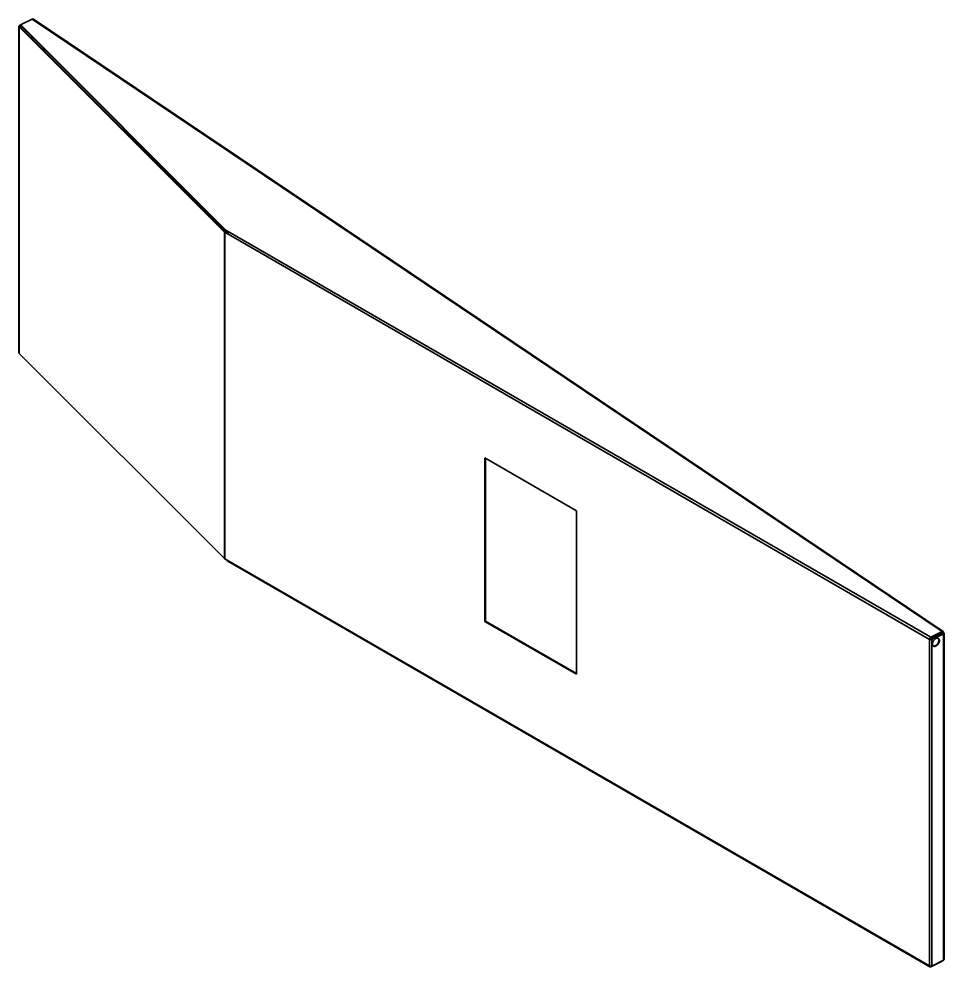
# Model space of a CAD drawing. Header units: millimetres. Extents: x -2351 to 158, y -1154 to 2018.
# Drawn here: x -1429 to 143, y 408 to 2018 of the extents above; entities that cross this region are included whole.
import ezdxf

# ---------------------------------------------------------------- set-up
doc = ezdxf.new("R2010")
doc.units = ezdxf.units.MM

msp = doc.modelspace()

# ---------------------------------------------------------------- linework, layer by layer
at = {"color": 7, "linetype": 'Continuous', "lineweight": 35}
for p, q in [((-1406.6, 2018), (-1425.4, 2008.7)), ((139.6, 977.9), (-1406.6, 2018)), ((141.1, 978), (-1404.7, 2017.9)), ((-1429.2, 2005.8), (-1429.2, 1451.2)), ((-1427.5, 2005.4), (-1428.8, 2004.9)), ((-1080.2, 1656.4), (-1428.8, 2004.9)), ((-1428.8, 2004.9), (-1428.8, 1450.4)), ((-1428.2, 2007.1), (-1425.8, 2008.3)), ((-1427.2, 2006.5), (-1428.2, 2007.1)), ((-1078.9, 1656.8), (-1427.5, 2005.4)), ((-1427.2, 2006.5), (-1425.9, 2007.1)), ((-1427.2, 2005), (-1427.2, 2006.5)), ((-1425.9, 2008), (-1425.9, 2006.8)), ((-1425.7, 2007.6), (-1077.9, 1659.7)), ((-1425.7, 2006.3), (-1425.7, 2007.6)), ((-1425.7, 2006.3), (-1077.9, 1658.5)), ((-1407.5, 1988.1), (-1407.5, 1985.3)), ((-1405.4, 1983.2), (-1405.4, 1986)), ((-1387.8, 1968.4), (-1387.8, 1965.6)), ((-1386.6, 1967.3), (-1386.6, 1964.5)), ((-1077.9, 1659.7), (120, 968.2)), ((-1077.9, 1658.5), (-1077.9, 1659.7)), ((-1078.9, 1656.8), (-1080.2, 1656.4)), ((-1080.2, 1101.8), (-1080.2, 1656.4)), ((-1078.7, 1656.6), (-1079.8, 1656)), ((117.9, 964.6), (-1079.7, 1655.9)), ((-1079.7, 1655.9), (-1079.7, 1101.5)), ((-1428.8, 1450.4), (-1080.2, 1101.8)), ((-482.2, 1183.1), (-637.7, 1272.9)), ((-637.7, 1272.9), (-637.7, 995.3)), ((-636.7, 995.9), (-636.7, 1272.3)), ((-482.2, 905.5), (-482.2, 1183.1)), ((-1079.7, 1101.5), (117.9, 410.1)), ((-1074.2, 1097.3), (118.5, 408.7)), ((-636.7, 995.9), (-637.7, 995.3)), ((-637.7, 995.3), (-482.2, 905.5)), ((-482.2, 906.7), (-636.7, 995.9)), ((119.9, 966.9), (119.7, 968)), ((120, 968.2), (139.6, 977.9)), ((120, 967), (139.6, 976.7)), ((120, 967), (120, 968.2)), ((122.7, 966.1), (120.8, 967.3)), ((140.5, 974.9), (121, 965.2)), ((141.4, 974.2), (121.9, 964.6)), ((124.8, 967.1), (140.4, 976.2)), ((125.9, 967.7), (141.5, 976.7)), ((140.6, 975.7), (131.5, 970.4)), ((139.6, 976.7), (139.6, 977.9)), ((139.6, 976.7), (140.4, 976.2)), ((141.5, 976.7), (140.4, 976.2)), ((140.5, 974.9), (141.4, 974.2)), ((141.8, 976.3), (140.6, 975.7)), ((140.6, 975.7), (140.6, 975)), ((141.4, 419.7), (141.4, 974.2)), ((142.5, 421.2), (142.5, 975.3)), ((118.9, 965.2), (117.9, 964.6)), ((117.9, 410.1), (117.9, 964.6)), ((121, 965.2), (121.9, 964.6)), ((121.9, 964.6), (121.9, 410)), ((123.1, 955.4), (123.1, 958.4)), ((121.9, 410), (141.4, 419.7)), ((139.6, 418.5), (140, 418.9)), ((139.6, 418.7), (139.6, 418.5)), ((119.8, 409.6), (119.7, 408.7)), ((139.6, 418.5), (120, 408.9)), ((120, 409.6), (120, 408.9))]:
    msp.add_line(p, q, dxfattribs=at)
at = {"color": 7, "linetype": 'Continuous', "lineweight": 35, "flags": 128}
for points in [[(-1428.8, 2004.9), (-1429.1, 2005.2), (-1429.2, 2005.5), (-1429.2, 2005.8), (-1429.2, 2006.1), (-1429.1, 2006.4), (-1428.8, 2006.7), (-1428.6, 2006.9), (-1428.2, 2007.1)], [(-1427.5, 2005.4), (-1427.6, 2005.5), (-1427.7, 2005.6), (-1427.7, 2005.8), (-1427.7, 2005.9), (-1427.6, 2006.1), (-1427.5, 2006.2), (-1427.4, 2006.4), (-1427.2, 2006.5)], [(-1425.4, 2008.7), (-1425.6, 2008.6), (-1425.7, 2008.4), (-1425.8, 2008.3), (-1425.9, 2008.1), (-1425.9, 2008), (-1425.9, 2007.9), (-1425.8, 2007.7), (-1425.7, 2007.6)], [(-1424, 2004.6), (-1424.6, 2003.6), (-1425, 2002.9)], [(-1418.6, 1996.4), (-1418.3, 1996.7), (-1417.1, 1997.8)], [(128.8, 966), (127.5, 965.3), (126.3, 964.2), (125.2, 963), (124.3, 961.6), (123.6, 960.1), (123.1, 958.6), (122.9, 957.1), (123, 955.8), (123.3, 954.7), (123.9, 953.7), (124.7, 953.1), (125.7, 952.8), (126.9, 952.8), (128.1, 953.1), (129.4, 953.7), (130.6, 954.6), (131.8, 955.8), (132.8, 957.1), (133.6, 958.6), (134.2, 960.1), (134.6, 961.6), (134.6, 963), (134.4, 964.2), (134, 965.2), (133.3, 966), (132.3, 966.5), (131.2, 966.7), (130, 966.5), (128.8, 966)], [(132.6, 966.4), (132.7, 966.3), (133.3, 965.4), (133.6, 964.3), (133.7, 962.9), (133.5, 961.5), (133, 960), (132.3, 958.5), (131.4, 957.1), (130.3, 955.8), (129.1, 954.8), (127.8, 954)]]:
    msp.add_lwpolyline(points, dxfattribs=at)
at = {"color": 7, "linetype": 'Continuous', "lineweight": 35}
for centre, radius, start, end in [((-1425.3, 2006.8), 0.601, 181.4928, 228.3042), ((-1426.7, 2006), 11.4, 309.9057, 319.8256), ((-1428, 1451.3), 1.2, 181.4928, 228.3042), ((125.5, 957.9), 4.49, 250.5286, 300.9441)]:
    msp.add_arc(centre, radius, start, end, dxfattribs=at)
for centre, major_axis, ratio, start_param, end_param in [((-1077.6, 1657.2), (2.99, -0.32), 0.636701, 3.733713, 3.995512), ((-1077.6, 1657.2), (1.22, 2.75), 0.636784, 2.258388, 2.287571), ((-1077.6, 1657.2), (1.48, -0.36), 0.683408, 3.831861, 4.093661), ((-1077.6, 1102.7), (3, 0.26), 0.510679, 3.621064, 3.882863), ((-1077.6, 1102.7), (1.72, 2.47), 0.510782, 2.400256, 2.429439), ((120, 965.8), (1.56, 2.56), 0.560601, 0.946623, 2.369652), ((120, 965.8), (0.81, 1.26), 0.543423, 0.958634, 2.381663), ((122.2, 964.5), (-2.26, 3.6), 0.597087, 6.223117, 6.370884), ((122.2, 964.5), (-2.28, 2.35), 0.382016, 6.136241, 6.284009), ((120, 965.8), (3, 0.07), 0.560505, 3.913457, 5.408044), ((120, 965.8), (1.5, 0.07), 0.543325, 3.90145, 5.396037), ((120, 411.4), (3, -0.08), 0.593595, 3.94217, 5.436757), ((120, 411.4), (1.43, 2.64), 0.593686, 2.340929, 3.763958), ((122.2, 410.1), (3.12, 1.66), 0.030602, 3.798234, 3.946001)]:
    msp.add_ellipse(centre, major_axis=major_axis, ratio=ratio, start_param=start_param, end_param=end_param, dxfattribs=at)
for points, knots in [([(-1406.6, 2018), (-1406.2, 2018.1), (-1405.6, 2018.3), (-1405, 2018.2), (-1404.8, 2017.9), (-1404.7, 2017.9)], [0, 0, 0, 0, 0.475386, 0.950772, 1, 1, 1, 1]), ([(-1077.9, 1659.7), (-1077.7, 1659.6), (-1077.5, 1659.4), (-1077.2, 1659.1), (-1077, 1658.9), (-1076.7, 1658.5), (-1076.3, 1658.1), (-1075.7, 1657.4), (-1075.2, 1656.8), (-1074.8, 1656.2), (-1074.5, 1655.8), (-1074.3, 1655.5), (-1074.2, 1655.2), (-1074, 1655), (-1074, 1654.8), (-1073.9, 1654.6), (-1073.9, 1654.4), (-1073.9, 1654.3), (-1074, 1654.2), (-1074.1, 1654), (-1074.2, 1653.9), (-1074.5, 1653.9), (-1074.8, 1653.9), (-1075.1, 1654), (-1075.5, 1654), (-1075.8, 1654.1), (-1076.2, 1654.3), (-1076.8, 1654.5), (-1077.5, 1654.8), (-1078.2, 1655.2), (-1079, 1655.6), (-1079.5, 1655.9), (-1079.8, 1656)], [0, 0, 0, 0, 0.039699, 0.073676, 0.101931, 0.124464, 0.1923, 0.248915, 0.31704, 0.373082, 0.406641, 0.435387, 0.454941, 0.471819, 0.486122, 0.498017, 0.507287, 0.515164, 0.522308, 0.529582, 0.54318, 0.56111, 0.588796, 0.624033, 0.644127, 0.665962, 0.705738, 0.749588, 0.810099, 0.874709, 0.93675, 1, 1, 1, 1]), ([(-1077.9, 1658.5), (-1077.5, 1658.3), (-1077, 1657.8), (-1076.1, 1657.2), (-1075.4, 1656.6), (-1074.8, 1656.1), (-1074.5, 1655.8), (-1074.5, 1655.8)], [0, 0, 0, 0, 0.277831, 0.509609, 0.741412, 0.964699, 1, 1, 1, 1]), ([(-1074, 1654.2), (-1074.2, 1654.3), (-1074.6, 1654.4), (-1075.1, 1654.7), (-1076, 1655.1), (-1077.2, 1655.7), (-1078.2, 1656.3), (-1078.7, 1656.6)], [0, 0, 0, 0, 0.133964, 0.243071, 0.361834, 0.680265, 1, 1, 1, 1]), ([(-1079.8, 1101.4), (-1079.4, 1101.2), (-1078.7, 1100.8), (-1077.8, 1100.2), (-1076.9, 1099.6), (-1076.2, 1099.1), (-1075.7, 1098.8), (-1075.3, 1098.4), (-1074.9, 1098.1), (-1074.5, 1097.8), (-1074.3, 1097.6), (-1074.1, 1097.4), (-1074, 1097.3), (-1073.9, 1097.2), (-1073.9, 1097.2), (-1073.9, 1097.1), (-1074, 1097.2), (-1074.1, 1097.2), (-1074.2, 1097.3)], [0, 0, 0, 0, 0.152765, 0.306659, 0.454849, 0.539497, 0.615324, 0.682464, 0.746013, 0.796766, 0.829222, 0.854353, 0.868794, 0.882116, 0.896046, 0.912113, 0.959419, 1, 1, 1, 1]), ([(-1074.5, 1097.5), (-1074.5, 1097.5), (-1074.7, 1097.6), (-1075.1, 1097.9), (-1075.7, 1098.4), (-1076.4, 1099), (-1076.9, 1099.5), (-1077.2, 1099.8), (-1077.3, 1099.9)], [0, 0, 0, 0, 0.030711, 0.230311, 0.458202, 0.683684, 0.908811, 1, 1, 1, 1]), ([(141.5, 976.7), (141.6, 977.1), (141.5, 977.3), (141.4, 977.8), (141.2, 977.9), (140.8, 978.2), (140.6, 978.2), (140.1, 978.1), (139.8, 978), (139.6, 977.9)], [0, 0, 0, 0, 0.25, 0.25, 0.5, 0.5, 0.75, 0.75, 1, 1, 1, 1]), ([(140.4, 976.2), (140.4, 976.3), (140.4, 976.5), (140.4, 976.7), (140.3, 976.7), (140.1, 976.8), (140, 976.8), (139.8, 976.8), (139.7, 976.7), (139.6, 976.7)], [0, 0, 0, 0, 0.25, 0.25, 0.5, 0.5, 0.75, 0.75, 1, 1, 1, 1]), ([(140.5, 974.9), (140.6, 974.9), (140.7, 975), (140.9, 975.1), (141, 975.2), (141, 975.4), (141, 975.5), (140.9, 975.6), (140.8, 975.7), (140.6, 975.7)], [0, 0, 0, 0, 0.25, 0.25, 0.5, 0.5, 0.75, 0.75, 1, 1, 1, 1]), ([(141.4, 974.2), (141.7, 974.3), (142, 974.5), (142.3, 974.8), (142.5, 975), (142.5, 975.4), (142.5, 975.6), (142.2, 976), (142, 976.2), (141.8, 976.3)], [0, 0, 0, 0, 0.25, 0.25, 0.5, 0.5, 0.75, 0.75, 1, 1, 1, 1]), ([(142.5, 421.2), (142.5, 421.1), (142.5, 420.8), (142.2, 420.2), (141.7, 419.8), (141.4, 419.7)], [0, 0, 0, 0, 0.0879366, 0.5439683, 1, 1, 1, 1])]:
    msp.add_open_spline(points, degree=3, knots=knots, dxfattribs=at)

doc.saveas('drawing.dxf')
